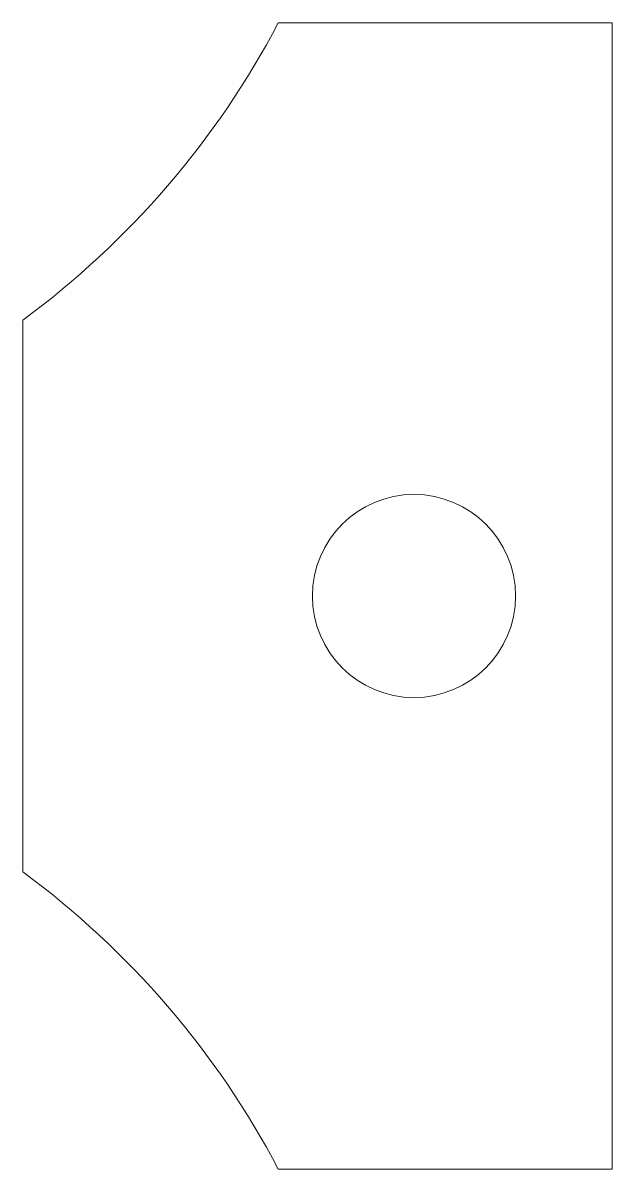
# Model space of a CAD drawing. Header units: millimetres. Extents: x 51 to 109, y -56 to 56.
import ezdxf

# ---------------------------------------------------------------- set-up
doc = ezdxf.new("R2010")
doc.units = ezdxf.units.MM

msp = doc.modelspace()

# ---------------------------------------------------------------- linework, layer by layer
at = {"color": 7, "linetype": 'Continuous', "lineweight": 15}
for p, q in [((109, 56.42), (76.13, 56.42)), ((109, -56.42), (109, 56.42)), ((51, 27.18), (51, -27.18)), ((76.13, -56.42), (109, -56.42))]:
    msp.add_line(p, q, dxfattribs=at)
msp.add_circle((89.5, 0), 10, dxfattribs=at)
for centre, start, end in [((0, 96.42), 306.3718, 332.2823), ((0, -96.42), 27.7177, 53.6282)]:
    msp.add_arc(centre, 86, start, end, dxfattribs=at)

doc.saveas('drawing.dxf')
